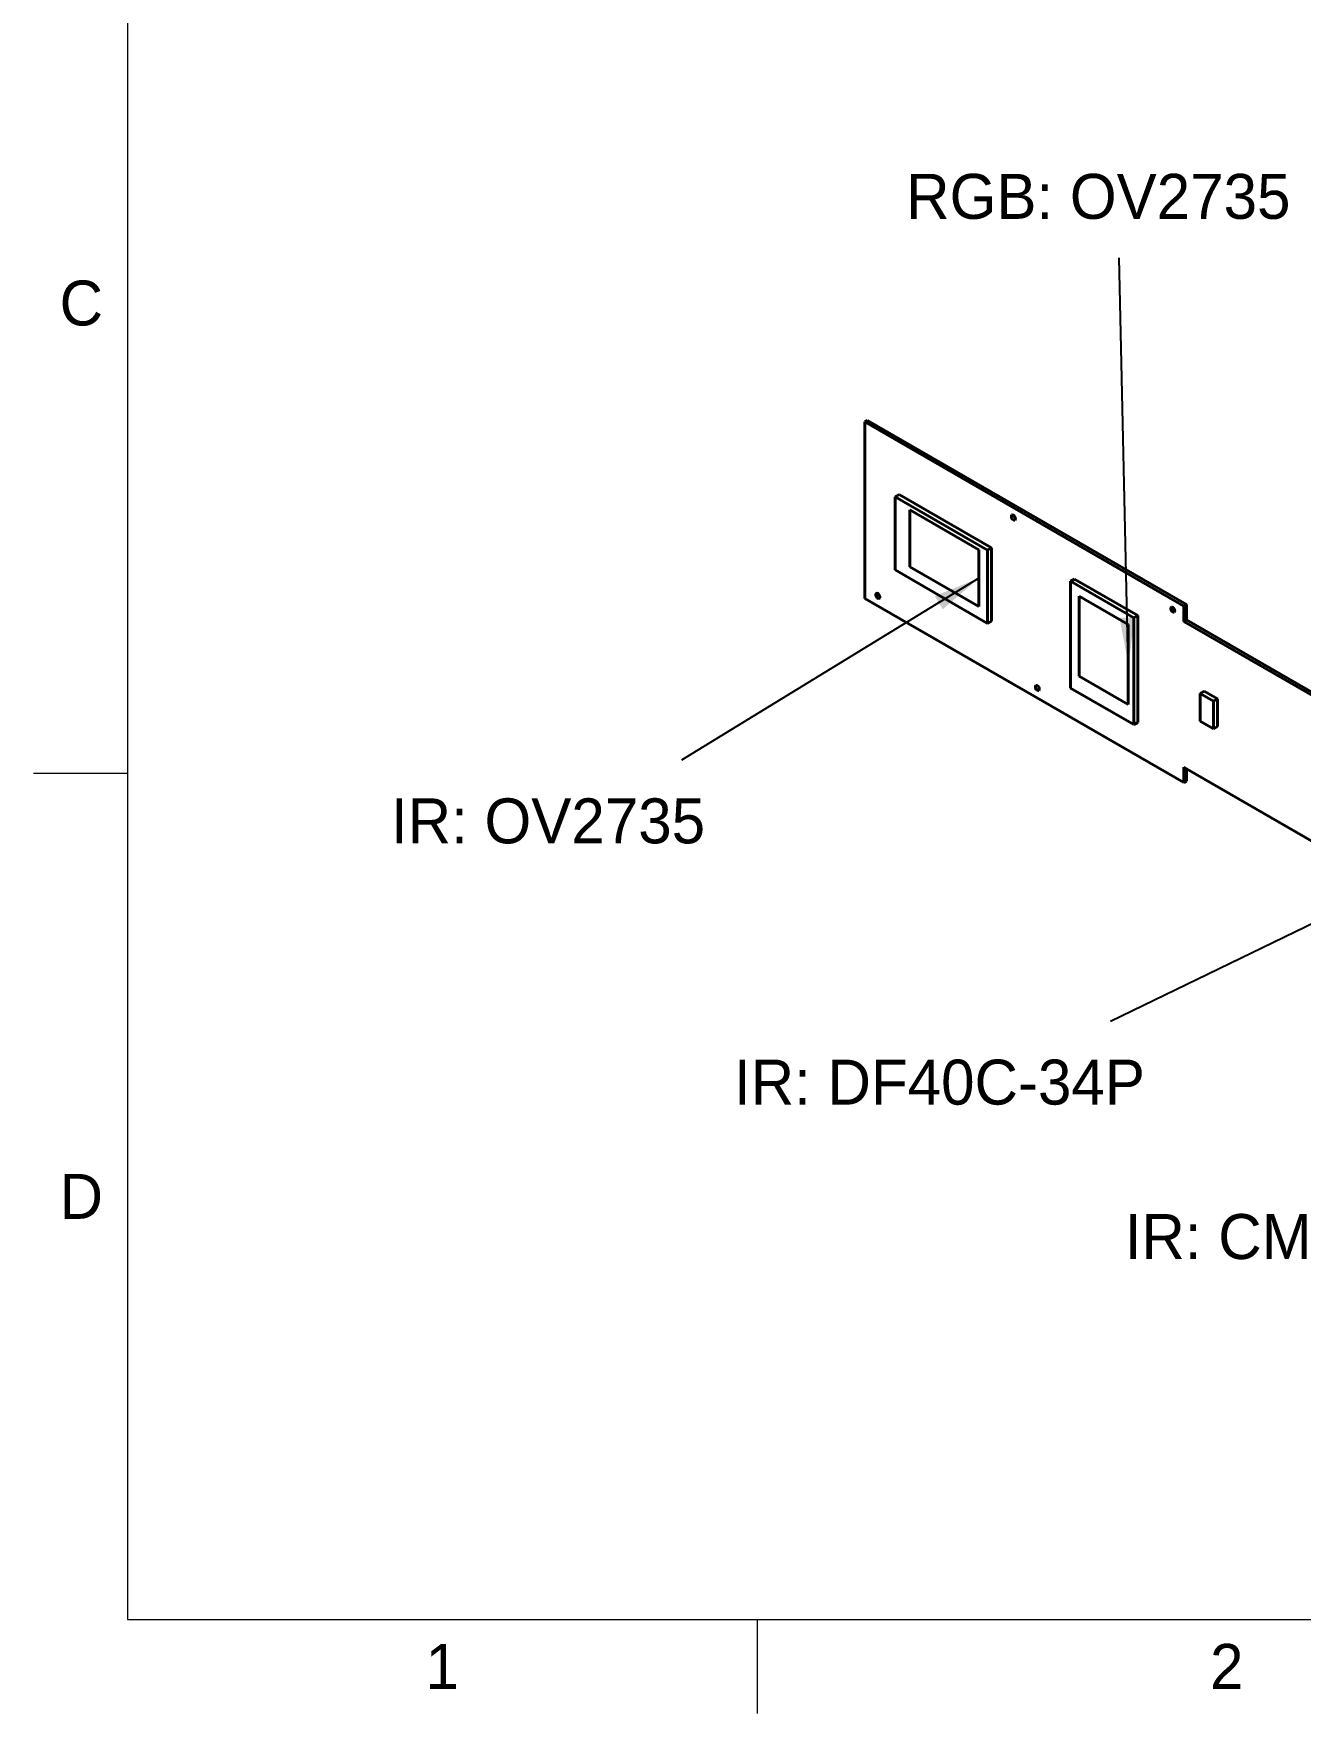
# Model space of a CAD drawing. Header units: millimetres. Extents: x 15 to 292, y 5 to 205.
# Drawn here: x 15 to 82.4, y 5 to 94.3 of the extents above; entities that cross this region are included whole.
import ezdxf

# ---------------------------------------------------------------- set-up
doc = ezdxf.new("R2010")
doc.units = ezdxf.units.MM
for name, color, linetype in [('Annotations', 7, 'Continuous'), ('Border', 7, 'Continuous'), ('Geometries', 7, 'Continuous')]:
    doc.layers.add(name, color=color, linetype=linetype)
doc.styles.add('Shapr0', font='txt', dxfattribs={"height": 2.3925})
doc.dimstyles.new('ISO-25', dxfattribs={"dimtxt": 2.5, "dimasz": 2.5, "dimexe": 1.25, "dimexo": 0.625, "dimtad": 1, "dimtxsty": 'Standard', "dimcen": 2.5, "dimadec": 0, "dimazin": 0, "dimtfac": 1, "dimtmove": 0, "dimatfit": 3, "dimfxl": 1, "dimarcsym": 0})

msp = doc.modelspace()

# ---------------------------------------------------------------- linework, layer by layer
at = {"layer": 'Border', "linetype": 'Continuous', "lineweight": 15}
for p, q in [((20, 200), (20, 10)), ((20, 55), (15, 55)), ((20, 10), (287, 10)), ((53.5, 10), (53.5, 5))]:
    msp.add_line(p, q, dxfattribs=at)
at = {"layer": 'Geometries', "linetype": 'Continuous', "lineweight": 40}
for p, q in [((59.246, 73.696), (59.388, 73.777)), ((59.246, 73.696), (59.388, 73.777)), ((59.246, 73.696), (76.217, 63.898)), ((59.246, 64.306), (59.246, 73.696)), ((59.246, 73.696), (76.217, 63.898)), ((59.246, 64.306), (59.246, 73.696)), ((59.388, 73.777), (76.358, 63.979)), ((59.388, 73.777), (76.358, 63.979)), ((60.849, 69.708), (61.061, 69.831)), ((60.849, 69.708), (65.767, 66.869)), ((60.849, 65.818), (60.849, 69.708)), ((61.061, 69.831), (65.979, 66.991)), ((61.626, 65.993), (61.626, 69.014)), ((61.626, 69.014), (65.303, 66.892)), ((65.303, 66.892), (65.303, 63.871)), ((65.767, 66.869), (65.979, 66.991)), ((65.767, 66.869), (65.767, 62.978)), ((65.979, 66.991), (65.979, 63.101)), ((65.767, 62.978), (60.849, 65.818)), ((65.303, 63.871), (61.626, 65.993)), ((70.179, 65.216), (70.391, 65.338)), ((70.391, 65.338), (73.761, 63.393)), ((70.179, 65.216), (73.549, 63.271)), ((70.179, 59.536), (70.179, 65.216)), ((70.642, 64.422), (73.258, 62.911)), ((70.642, 60.176), (70.642, 64.422)), ((76.217, 54.508), (59.246, 64.306)), ((76.217, 54.508), (59.246, 64.306)), ((76.217, 63.898), (76.358, 63.979)), ((76.217, 63.898), (76.358, 63.979)), ((76.217, 63.081), (76.217, 63.898)), ((76.217, 63.081), (76.217, 63.898)), ((76.358, 63.163), (76.358, 63.979)), ((76.358, 63.163), (76.358, 63.979)), ((65.767, 62.978), (65.979, 63.101)), ((73.258, 62.911), (73.258, 58.665)), ((73.549, 63.271), (73.761, 63.393)), ((73.549, 63.271), (73.549, 57.591)), ((73.761, 63.393), (73.761, 57.714)), ((76.217, 63.081), (76.358, 63.163)), ((76.217, 63.081), (76.358, 63.163)), ((76.217, 63.081), (88.945, 55.733)), ((76.217, 63.081), (88.945, 55.733)), ((76.358, 63.163), (89.086, 55.814)), ((76.358, 63.163), (89.086, 55.814)), ((73.258, 58.665), (70.642, 60.176)), ((73.549, 57.591), (70.179, 59.536)), ((77.08, 59.255), (77.292, 59.378)), ((77.08, 57.785), (77.08, 59.255)), ((77.08, 59.255), (77.787, 58.847)), ((77.292, 59.378), (77.999, 58.969)), ((77.787, 58.847), (77.999, 58.969)), ((77.787, 58.847), (77.787, 57.377)), ((77.999, 58.969), (77.999, 57.5)), ((73.549, 57.591), (73.761, 57.714)), ((77.787, 57.377), (77.08, 57.785)), ((77.787, 57.377), (77.999, 57.5)), ((76.217, 55.324), (76.358, 55.243)), ((76.217, 55.324), (76.217, 54.508)), ((76.217, 55.324), (76.358, 55.243)), ((76.217, 55.324), (76.217, 54.508)), ((76.217, 54.508), (76.358, 54.589)), ((76.217, 54.508), (76.358, 54.589)), ((76.358, 55.243), (76.358, 54.589)), ((76.358, 55.243), (85.52, 49.953)), ((76.358, 55.243), (76.358, 54.589)), ((76.358, 55.243), (85.52, 49.953))]:
    msp.add_line(p, q, dxfattribs=at)
for centre, start_param, end_param in [((67.142, 68.606), 0, 3.141593), ((67.142, 68.606), 3.141593, 6.283185), ((59.929, 64.442), 0, 3.141593), ((59.929, 64.442), 3.141593, 6.283185), ((75.627, 63.707), 0, 3.141593), ((75.627, 63.707), 3.141593, 6.283185), ((68.415, 59.543), 0, 3.141593), ((68.415, 59.543), 3.141593, 6.283185)]:
    msp.add_ellipse(centre, major_axis=(-0.075, 0.13), ratio=0.57735, start_param=start_param, end_param=end_param, dxfattribs=at)

# ---------------------------------------------------------------- texts
at = {"layer": 'Annotations', "linetype": 'Continuous', "lineweight": 15, "char_height": 1.79438, "width": 84.66672, "attachment_point": 4}
for s, insert in [('{\\fSF-Mono-Regular-Extended.ttf|b0|i0|c0|p0;\\H1.333333x;RGB: OV2735\\P}', (61.439, 85.673)), ('{\\fSF-Mono-Regular-Extended.ttf|b0|i0|c0|p0;\\H1.333333x;IR: OV2735}', (34.02, 52.456)), ('{\\fSF-Mono-Regular-Extended.ttf|b0|i0|c0|p0;\\H1.333333x;IR: DF40C-34P}', (52.275, 38.561)), ('{\\fSF-Mono-Regular-Extended.ttf|b0|i0|c0|p0;\\H1.333333x;IR: CMM-4030D}', (73.068, 30.347))]:
    msp.add_mtext(s, dxfattribs=dict(at, insert=insert))
at = {"layer": 'Border', "linetype": 'Continuous', "lineweight": 15, "char_height": 2.393, "width": 2.3925, "style": 'Shapr0'}
for s, insert, attachment_point in [('C', (18.696, 80), 6), ('D', (18.696, 32.5), 6), ('1', (36.75, 8.696), 2), ('2', (78.5, 8.696), 2)]:
    msp.add_mtext(s, dxfattribs=dict(at, insert=insert, attachment_point=attachment_point))

# ---------------------------------------------------------------- leaders
at = {"layer": 'Annotations', "linetype": 'Continuous', "lineweight": 15}
for points in [[(73.258, 60.788), (72.769, 82.428)], [(65.303, 65.381), (49.475, 55.702)], [(86.793, 48.815), (72.31, 41.809)]]:
    msp.add_leader(points, dimstyle='ISO-25', dxfattribs=at)

doc.saveas('drawing.dxf')
